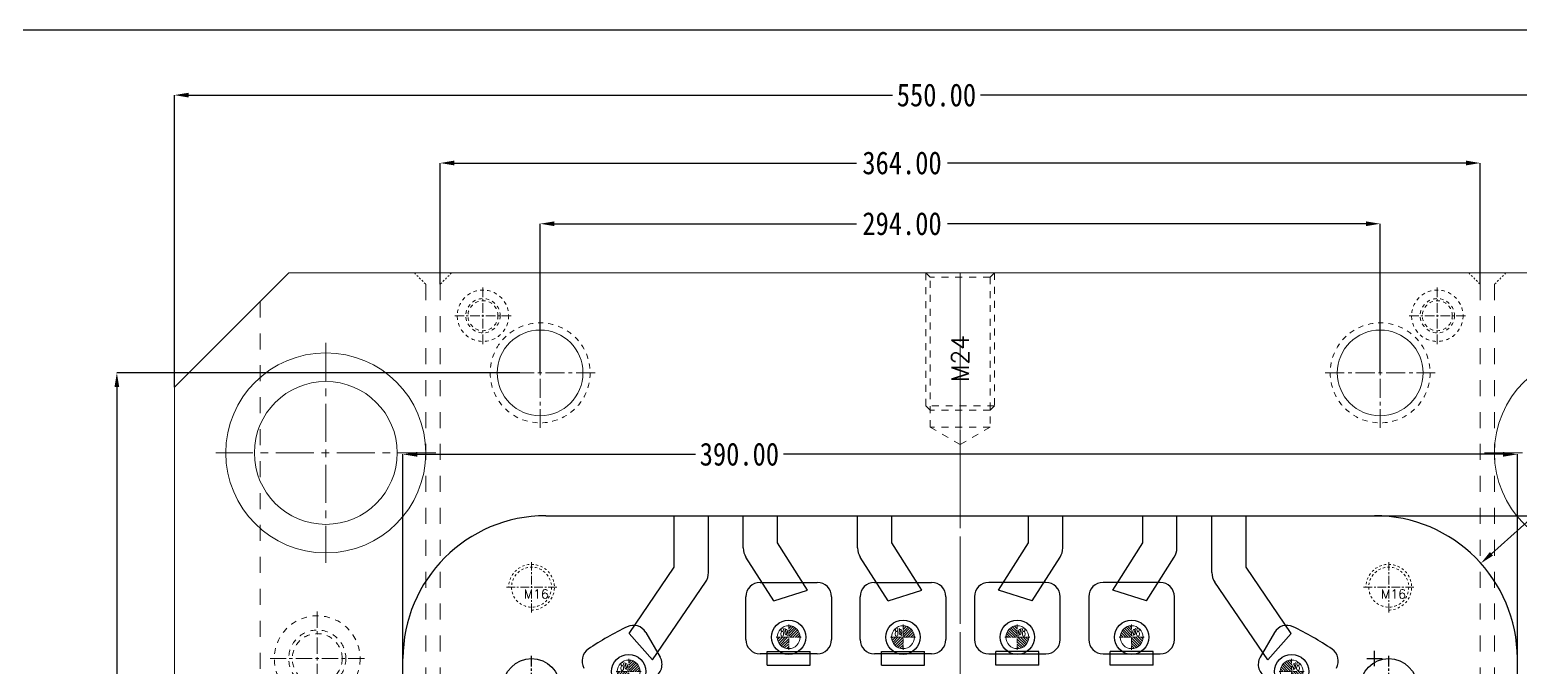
# Model space of a CAD drawing. Header units: millimetres. Extents: x -840 to 1682, y -9216 to -2117.
# Drawn here: x 47 to 568, y -4120 to -3897 of the extents above; entities that cross this region are included whole.
import ezdxf
from ezdxf.enums import TextEntityAlignment as Align

# ---------------------------------------------------------------- set-up
doc = ezdxf.new("R2010")
doc.units = ezdxf.units.MM
doc.header["$LTSCALE"] = 16.335
doc.header["$PDMODE"] = 3
doc.header["$PDSIZE"] = 8
doc.linetypes.add('CENTER', pattern=[0.6, 0.375, -0.075, 0.075, -0.075])
doc.linetypes.add('HIDDEN', pattern=[0.2, 0.1, -0.1])
doc.layers.get('0').update_dxf_attribs({"linetype": 'CONTINUOUS'})
doc.layers.get('Defpoints').update_dxf_attribs({"linetype": 'CONTINUOUS'})
for name, color, linetype, lineweight in [('epin', 13, 'CONTINUOUS', 9), ('moldbase', 7, 'CONTINUOUS', 20), ('screw', 33, 'CONTINUOUS', 13)]:
    doc.layers.add(name, color=color, linetype=linetype, lineweight=lineweight)
doc.styles.get("Standard").update_dxf_attribs({"font": 'txt', "width": 0.85})
doc.styles.add('TXT', font='txt.shx', dxfattribs={"bigfont": 'gbcbig.shx'})
doc.styles.add('TXT05', font='txt.shx', dxfattribs={"width": 0.5, "bigfont": 'gbcbig.shx'})
doc.dimstyles.get("Standard").update_dxf_attribs({"dimtxt": 3.5, "dimasz": 3.5, "dimexe": 0.18, "dimexo": 0.0625, "dimgap": 0.09, "dimtad": 1, "dimdsep": 46, "dimtxsty": 'Standard', "dimcen": 0.09, "dimadec": 0, "dimazin": 0, "dimtol": 1, "dimtp": 0.01, "dimtm": 0.01, "dimtfac": 1, "dimtofl": 0, "dimtmove": 0, "dimatfit": 3, "dimfxl": 0, "dimtolj": 1, "dimarcsym": 0})
doc.dimstyles.new('STANDARD$0', dxfattribs={"dimscale": 2, "dimtxt": 3, "dimasz": 3, "dimexe": 1.25, "dimexo": 0.625, "dimgap": 0.5, "dimtad": 0, "dimdsep": 46, "dimlunit": 6, "dimtxsty": 'Standard', "dimblk": 'CLOSEDBLANK', "dimcen": 0, "dimclrt": 2, "dimazin": 2, "dimtfac": 2, "dimtmove": 1, "dimatfit": 3, "dimfxl": 0, "dimtolj": 1, "dimtzin": 0, "dimarcsym": 0})

# ---------------------------------------------------------------- blocks, each defined once
blk = doc.blocks.new('*D514')
at = {"color": 0, "lineweight": -2}
for p, q in [((499.6, -4067.42), (598.43, -4067.42)), ((598.43, -4072.42), (598.43, -4189.37)), ((598.43, -4402.42), (598.43, -4220.15)), ((512.1, -4407.42), (598.43, -4407.42))]:
    blk.add_line(p, q, dxfattribs=at)
at = {"color": 0}
for points in [[(597.6, -4072.42), (599.27, -4072.42), (598.43, -4067.42)], [(597.6, -4402.42), (599.27, -4402.42), (598.43, -4407.42)]]:
    blk.add_solid(points, dxfattribs=at)
at = {"layer": 'Defpoints', "color": 0}
for p in [(499.6, -4067.42), (512.1, -4407.42), (598.43, -4407.42)]:
    blk.add_point(p, dxfattribs=at)
at = {"color": 0, "insert": (598.43, -4204.76), "char_height": 8, "attachment_point": 5, "rotation": 90}
blk.add_mtext('\\A1;340.00', dxfattribs=at)
blk = doc.blocks.new('*D516')
at = {"color": 0, "lineweight": -2}
for p, q in [((177.1, -4117.42), (177.1, -4045.92)), ((182.1, -4045.92), (279.44, -4045.92)), ((562.1, -4045.92), (310.22, -4045.92)), ((567.1, -4117.42), (567.1, -4045.92))]:
    blk.add_line(p, q, dxfattribs=at)
at = {"color": 0}
for points in [[(182.1, -4045.09), (182.1, -4046.76), (177.1, -4045.92)], [(562.1, -4045.09), (562.1, -4046.76), (567.1, -4045.92)]]:
    blk.add_solid(points, dxfattribs=at)
at = {"layer": 'Defpoints', "color": 0}
for p in [(177.1, -4045.92), (177.1, -4117.42), (567.1, -4117.42)]:
    blk.add_point(p, dxfattribs=at)
at = {"color": 0, "insert": (294.83, -4045.92), "char_height": 8, "attachment_point": 5}
blk.add_mtext('\\A1;390.00', dxfattribs=at)
blk = doc.blocks.new('*D600')
at = {"color": 0, "lineweight": -2}
for p, q in [((97.1, -4022.42), (97.1, -3920.22)), ((102.1, -3920.22), (348.41, -3920.22)), ((642.1, -3920.22), (379.19, -3920.22)), ((647.1, -4022.42), (647.1, -3920.22))]:
    blk.add_line(p, q, dxfattribs=at)
at = {"color": 0}
for points in [[(102.1, -3919.39), (102.1, -3921.05), (97.1, -3920.22)], [(642.1, -3919.39), (642.1, -3921.05), (647.1, -3920.22)]]:
    blk.add_solid(points, dxfattribs=at)
at = {"layer": 'Defpoints', "color": 0}
for p in [(97.1, -3920.22), (97.1, -4022.42), (647.1, -4022.42)]:
    blk.add_point(p, dxfattribs=at)
at = {"color": 0, "insert": (363.8, -3920.22), "char_height": 8, "attachment_point": 5}
blk.add_mtext('\\A1;550.00', dxfattribs=at)
blk = doc.blocks.new('*D602')
at = {"color": 0, "lineweight": -2}
for p, q in [((190.1, -3986.42), (190.1, -3943.98)), ((195.1, -3943.98), (335.79, -3943.98)), ((549.1, -3943.98), (367.71, -3943.98)), ((554.1, -3986.42), (554.1, -3943.98))]:
    blk.add_line(p, q, dxfattribs=at)
at = {"color": 0}
for points in [[(195.1, -3943.14), (195.1, -3944.81), (190.1, -3943.98)], [(549.1, -3943.14), (549.1, -3944.81), (554.1, -3943.98)]]:
    blk.add_solid(points, dxfattribs=at)
at = {"layer": 'Defpoints', "color": 0}
for p in [(190.1, -3943.98), (190.1, -3986.42), (554.1, -3986.42)]:
    blk.add_point(p, dxfattribs=at)
at = {"color": 0, "insert": (351.75, -3943.98), "char_height": 8, "attachment_point": 5}
blk.add_mtext('\\A1;364.00', dxfattribs=at)
blk = doc.blocks.new('*D603')
at = {"color": 0, "lineweight": -2}
for p, q in [((225.1, -4017.42), (225.1, -3965.23)), ((230.1, -3965.23), (335.79, -3965.23)), ((514.1, -3965.23), (367.71, -3965.23)), ((519.1, -4017.42), (519.1, -3965.23))]:
    blk.add_line(p, q, dxfattribs=at)
at = {"color": 0}
for points in [[(230.1, -3964.4), (230.1, -3966.07), (225.1, -3965.23)], [(514.1, -3964.4), (514.1, -3966.07), (519.1, -3965.23)]]:
    blk.add_solid(points, dxfattribs=at)
at = {"layer": 'Defpoints', "color": 0}
for p in [(225.1, -3965.23), (225.1, -4017.42), (519.1, -4017.42)]:
    blk.add_point(p, dxfattribs=at)
at = {"color": 0, "insert": (351.75, -3965.23), "char_height": 8, "attachment_point": 5}
blk.add_mtext('\\A1;294.00', dxfattribs=at)
blk = doc.blocks.new('*D604')
at = {"color": 0, "lineweight": -2}
for p, q in [((217.99, -4017.42), (76.97, -4017.42)), ((76.97, -4022.42), (76.97, -4151.98)), ((76.97, -4252.42), (76.97, -4182.76)), ((110.95, -4257.42), (76.97, -4257.42))]:
    blk.add_line(p, q, dxfattribs=at)
at = {"color": 0}
for points in [[(76.14, -4022.42), (77.8, -4022.42), (76.97, -4017.42)], [(76.14, -4252.42), (77.8, -4252.42), (76.97, -4257.42)]]:
    blk.add_solid(points, dxfattribs=at)
at = {"layer": 'Defpoints', "color": 0}
for p in [(217.99, -4017.42), (76.97, -4257.42), (110.95, -4257.42)]:
    blk.add_point(p, dxfattribs=at)
at = {"color": 0, "insert": (76.97, -4167.37), "char_height": 8, "attachment_point": 5, "rotation": 90}
blk.add_mtext('\\A1;240.00', dxfattribs=at)
blk = doc.blocks.new('screw_m16_g')
at = {"layer": 'screw', "color": 1, "linetype": 'CENTER', "ltscale": 0.497582}
for p, q in [((0, -8.8), (0, 8.8)), ((-8.8, 0), (8.8, 0))]:
    blk.add_line(p, q, dxfattribs=at)
at = {"layer": 'screw', "color": 33, "linetype": 'HIDDEN', "ltscale": 0.497582}
blk.add_circle((0, 0), 7, dxfattribs=at)
at = {"layer": 'screw', "color": 92, "linetype": 'HIDDEN', "ltscale": 0.497582}
blk.add_arc((0, 0), 8, 270, 180, dxfattribs=at)
at = {"layer": 'screw', "color": 6, "style": 'TXT'}
blk.add_text('M16', height=3.2, dxfattribs=at).set_placement((-2.72, -4))
blk = doc.blocks.new('*D635')
at = {"color": 0, "linetype": 'Continuous', "lineweight": -2}
blk.add_line((571.61, -4068.6), (558.07, -4080.73), dxfattribs=at)
at = {"color": 0, "lineweight": -2}
for p, q in [((517.1, -4120.1), (517.1, -4114.75)), ((514.43, -4117.42), (519.77, -4117.42))]:
    blk.add_line(p, q, dxfattribs=at)
at = {"color": 0}
blk.add_solid([(557.51, -4080.11), (558.62, -4081.35), (554.34, -4084.06)], dxfattribs=at)
at = {"layer": 'Defpoints', "color": 0}
for p in [(554.34, -4084.06), (517.1, -4117.42)]:
    blk.add_point(p, dxfattribs=at)
at = {"color": 0, "insert": (583.07, -4058.33), "char_height": 8, "attachment_point": 5, "rotation": 41.8538}
blk.add_mtext('\\A1;R50.00', dxfattribs=at)
blk = doc.blocks.new('epin_ejp_8')
at = {"layer": 'epin'}
h = blk.add_hatch(dxfattribs=at)
h.set_pattern_fill('_ANSI31', color=123, scale=0.2, angle=90, style=0)
h.set_pattern_definition([(135, (790.4722, -3.5744), (-0.4490128, -0.4490128), [])])
h.paths.add_polyline_path([(0, 4, 0.414214), (-4, 0), (0, 0)])
h.paths.add_polyline_path([(4, 0), (0, 0), (0, -4, 0.414214)])
at = {"layer": 'epin', "color": 1, "linetype": 'CENTER', "ltscale": 0.248791}
for p, q in [((-4.4, 0), (4.4, 0)), ((0, -4.4), (0, 4.4))]:
    blk.add_line(p, q, dxfattribs=at)
at = {"layer": 'epin'}
blk.add_circle((0, 0), 4, dxfattribs=at)
at = {"layer": 'epin', "color": 6, "style": 'TXT05', "width": 0.5}
blk.add_text('%%c8', height=2.8, dxfattribs=at).set_placement((0.16, 0.4))
blk = doc.blocks.new('epin_ejp_10')
at = {"layer": 'epin'}
h = blk.add_hatch(dxfattribs=at)
h.set_pattern_fill('_ANSI31', color=123, scale=0.25, angle=90, style=0)
h.set_pattern_definition([(135, (4516.491, -51.7531), (-0.56126601, -0.56126601), [])])
h.paths.add_polyline_path([(0, 5, 0.414214), (-5, 0), (0, 0)])
h.paths.add_polyline_path([(5, 0), (0, 0), (0, -5, 0.414214)])
at = {"layer": 'epin', "color": 1, "linetype": 'CENTER', "ltscale": 0.310989}
for p, q in [((0, -5.5), (0, 5.5)), ((-5.5, 0), (5.5, 0))]:
    blk.add_line(p, q, dxfattribs=at)
at = {"layer": 'epin'}
blk.add_circle((0, 0), 5, dxfattribs=at)
at = {"layer": 'epin', "color": 6, "style": 'TXT05', "width": 0.5}
blk.add_text('%%c10', height=3.5, dxfattribs=at).set_placement((0.2, 0.5))
blk = doc.blocks.new('56')
at = {"layer": 'epin', "xscale": -1}
for p in [(-44.58, -2255.22), (-4.58, -2255.22), (-100.58, -2267.22), (-135.58, -2301.22), (29.42, -2489.72), (71.42, -2489.72)]:
    blk.add_blockref('epin_ejp_8', p, dxfattribs=at)
at = {"layer": 'epin'}
for name, p in [('epin_ejp_8', (35.42, -2255.22)), ('epin_ejp_8', (75.42, -2255.22)), ('epin_ejp_8', (131.42, -2267.22)), ('epin_ejp_8', (166.42, -2301.22)), ('epin_ejp_8', (-40.58, -2489.72)), ('epin_ejp_8', (1.42, -2489.72)), ('epin_ejp_10', (15.42, -2547.72))]:
    blk.add_blockref(name, p, dxfattribs=at)
at = {"layer": 'epin', "xscale": -1}
for p, rotation in [((-147.58, -2355.72), 90), ((-147.58, -2389.72), 90), ((169.42, -2436.22), 180), ((138.42, -2473.22), 180)]:
    blk.add_blockref('epin_ejp_8', p, dxfattribs=dict(at, rotation=rotation))
at = {"layer": 'epin'}
for p, rotation in [((178.42, -2355.72), 270), ((178.42, -2389.72), 270), ((-138.58, -2436.22), 180), ((-107.58, -2473.22), 180)]:
    blk.add_blockref('epin_ejp_8', p, dxfattribs=dict(at, rotation=rotation))

msp = doc.modelspace()

# ---------------------------------------------------------------- linework, layer by layer
at = {"color": 7, "linetype": 'Continuous'}
for p, q in [((227.099, -4067.425), (517.099, -4067.425)), ((302.099, -4090.738), (322.099, -4090.738)), ((342.099, -4090.738), (362.099, -4090.738)), ((402.099, -4090.738), (382.099, -4090.738)), ((442.099, -4090.738), (422.099, -4090.738)), ((297.099, -4110.738), (297.099, -4095.738)), ((327.099, -4095.738), (327.099, -4110.738)), ((337.099, -4110.738), (337.099, -4095.738)), ((367.099, -4095.738), (367.099, -4110.738)), ((377.099, -4095.738), (377.099, -4110.738)), ((407.099, -4110.738), (407.099, -4095.738)), ((417.099, -4095.738), (417.099, -4110.738)), ((447.099, -4110.738), (447.099, -4095.738)), ((262.086, -4108.261), (267.102, -4116.948)), ((482.112, -4108.261), (477.096, -4116.948)), ((304.599, -4119.738), (304.599, -4114.933)), ((304.599, -4114.933), (319.599, -4114.933)), ((319.599, -4119.738), (319.599, -4114.933)), ((344.599, -4119.738), (344.599, -4114.933)), ((344.599, -4114.933), (359.599, -4114.933)), ((359.599, -4119.738), (359.599, -4114.933)), ((384.599, -4119.738), (384.599, -4114.933)), ((399.599, -4114.933), (384.599, -4114.933)), ((399.599, -4119.738), (399.599, -4114.933)), ((424.599, -4119.738), (424.599, -4114.933)), ((439.599, -4114.933), (424.599, -4114.933)), ((439.599, -4119.738), (439.599, -4114.933)), ((177.099, -4357.425), (177.099, -4117.425)), ((322.099, -4115.738), (302.099, -4115.738)), ((304.599, -4119.738), (319.599, -4119.738)), ((362.099, -4115.738), (342.099, -4115.738)), ((344.599, -4119.738), (359.599, -4119.738)), ((382.099, -4115.738), (402.099, -4115.738)), ((399.599, -4119.738), (384.599, -4119.738)), ((422.099, -4115.738), (442.099, -4115.738)), ((439.599, -4119.738), (424.599, -4119.738)), ((567.099, -4357.425), (567.099, -4117.425))]:
    msp.add_line(p, q, dxfattribs=at)
for p, q in [((272.004, -4085.456), (272.004, -4067.425)), ((284.004, -4087.308), (284.004, -4067.425)), ((296.212, -4078.684), (296.212, -4067.425)), ((308.212, -4076.939), (308.212, -4067.425)), ((336.212, -4078.684), (336.212, -4067.425)), ((348.212, -4076.939), (348.212, -4067.425)), ((395.986, -4076.939), (395.986, -4067.425)), ((407.986, -4078.684), (407.986, -4067.425)), ((435.986, -4076.939), (435.986, -4067.425)), ((447.986, -4078.684), (447.986, -4067.425)), ((460.194, -4087.308), (460.194, -4067.425)), ((472.194, -4085.456), (472.194, -4067.425)), ((318.702, -4093.45), (308.212, -4076.939)), ((358.702, -4093.45), (348.212, -4076.939)), ((385.496, -4093.45), (395.986, -4076.939)), ((425.496, -4093.45), (435.986, -4076.939)), ((306.85, -4097.173), (297.148, -4081.902)), ((346.85, -4097.173), (337.148, -4081.902)), ((397.348, -4097.173), (407.05, -4081.902)), ((437.348, -4097.173), (447.05, -4081.902)), ((256.215, -4108.602), (272.004, -4085.456)), ((487.983, -4108.602), (472.194, -4085.456)), ((264.461, -4117.809), (282.961, -4090.689)), ((306.85, -4097.173), (318.702, -4093.45)), ((346.85, -4097.173), (358.702, -4093.45)), ((397.348, -4097.173), (385.496, -4093.45)), ((437.348, -4097.173), (425.496, -4093.45)), ((479.737, -4117.809), (461.237, -4090.689)), ((256.215, -4108.602), (264.461, -4117.809)), ((487.983, -4108.602), (479.737, -4117.809))]:
    msp.add_line(p, q)
at = {"color": 1, "linetype": 'CENTER', "ltscale": 0.621977}
for p, q in [((222.099, -4138.425), (222.099, -4116.425)), ((522.099, -4138.425), (522.099, -4116.425))]:
    msp.add_line(p, q, dxfattribs=at)
msp.add_lwpolyline([(-2.436, -3897.363), (1541.452, -3897.363), (1541.452, -5082.754), (-2.436, -5082.754)], close=True)
for centre, radius in [((312.099, -4109.925), 6), ((352.099, -4109.925), 6), ((392.099, -4109.925), 6), ((432.099, -4109.925), 6), ((222.099, -4127.425), 10), ((256.099, -4121.925), 6), ((488.099, -4121.925), 6), ((522.099, -4127.425), 10)]:
    msp.add_circle(centre, radius)
at = {"color": 7, "linetype": 'Continuous'}
for centre, radius, start, end in [((227.099, -4117.425), 50, 90, 180), ((517.099, -4117.425), 50, 0, 90), ((302.099, -4095.738), 5, 90, 180), ((322.099, -4095.738), 5, 0, 90), ((342.099, -4095.738), 5, 90, 180), ((362.099, -4095.738), 5, 0, 90), ((382.099, -4095.738), 5, 90, 180), ((402.099, -4095.738), 5, 0, 90), ((422.099, -4095.738), 5, 90, 180), ((442.099, -4095.738), 5, 0, 90), ((301.749, -4202.3), 106.562, 115.66849, 124.13843), ((257.756, -4110.761), 5, 30, 115.66849), ((486.442, -4110.761), 5, 64.33151, 150), ((442.449, -4202.3), 106.562, 55.86157, 64.33151), ((244.753, -4118.239), 5, 124.13843, 210), ((302.099, -4110.738), 5, 180, 270), ((322.099, -4110.738), 5, 270, 0), ((342.099, -4110.738), 5, 180, 270), ((362.099, -4110.738), 5, 270, 0), ((382.099, -4110.738), 5, 180, 270), ((402.099, -4110.738), 5, 270, 0), ((422.099, -4110.738), 5, 180, 270), ((442.099, -4110.738), 5, 270, 0), ((499.445, -4118.239), 5, 330, 55.86157), ((262.772, -4119.448), 5, 295.19436, 30), ((481.426, -4119.448), 5, 150, 244.80564)]:
    msp.add_arc(centre, radius, start, end, dxfattribs=at)
for centre, start, end in [((302.212, -4078.684), 180, 212.42788), ((342.212, -4078.684), 180, 212.42788), ((401.986, -4078.684), 327.57212, 0), ((441.986, -4078.684), 327.57212, 0), ((278.004, -4087.308), 325.70001, 0), ((466.194, -4087.308), 180, 214.29999)]:
    msp.add_arc(centre, 6, start, end)
at = {"layer": 'moldbase'}
for p, q in [((137.099, -3982.425), (97.099, -4022.425)), ((607.099, -3982.425), (137.099, -3982.425)), ((97.099, -4022.425), (97.099, -4492.425))]:
    msp.add_line(p, q, dxfattribs=at)
at = {"layer": 'moldbase', "color": 8, "linetype": 'HIDDEN', "ltscale": 0.373186}
for p, q in [((181.099, -3982.425), (185.099, -3986.425)), ((194.099, -3982.425), (190.099, -3986.425)), ((550.099, -3982.425), (554.099, -3986.425)), ((563.099, -3982.425), (559.099, -3986.425))]:
    msp.add_line(p, q, dxfattribs=at)
at = {"layer": 'moldbase', "color": 1, "linetype": 'CENTER', "ltscale": 3.420875}
for p, q in [((372.099, -3982.425), (372.099, -4532.425)), ((372.099, -4042.425), (372.099, -4432.425))]:
    msp.add_line(p, q, dxfattribs=at)
at = {"layer": 'moldbase', "color": 8, "linetype": 'HIDDEN', "ltscale": 3.420875}
for p, q in [((185.099, -3986.425), (185.099, -4528.425)), ((190.099, -3986.425), (190.099, -4528.425)), ((554.099, -3986.425), (554.099, -4528.425)), ((559.099, -3986.425), (559.099, -4528.425)), ((127.099, -3992.425), (127.099, -4522.425))]:
    msp.add_line(p, q, dxfattribs=at)
at = {"layer": 'moldbase', "color": 1, "linetype": 'CENTER', "ltscale": 0.55978}
for p, q in [((205.099, -3987.525), (205.099, -4007.325)), ((539.099, -3987.525), (539.099, -4007.325)), ((214.999, -3997.425), (195.199, -3997.425)), ((529.199, -3997.425), (548.999, -3997.425))]:
    msp.add_line(p, q, dxfattribs=at)
at = {"layer": 'moldbase', "color": 1, "linetype": 'CENTER', "ltscale": 1.08846}
for p, q in [((225.099, -3998.175), (225.099, -4036.675)), ((519.099, -3998.175), (519.099, -4036.675)), ((244.349, -4017.425), (205.849, -4017.425)), ((499.849, -4017.425), (538.349, -4017.425))]:
    msp.add_line(p, q, dxfattribs=at)
at = {"layer": 'moldbase', "color": 1, "linetype": 'CENTER', "ltscale": 2.176921}
for p, q in [((150.099, -4006.925), (150.099, -4083.925)), ((188.599, -4045.425), (111.599, -4045.425)), ((555.599, -4045.425), (632.599, -4045.425))]:
    msp.add_line(p, q, dxfattribs=at)
at = {"layer": 'moldbase', "color": 1, "linetype": 'CENTER', "ltscale": 0.932966}
for p, q in [((147.099, -4100.925), (147.099, -4133.925)), ((163.599, -4117.425), (130.599, -4117.425))]:
    msp.add_line(p, q, dxfattribs=at)
at = {"layer": 'moldbase', "color": 8, "linetype": 'HIDDEN', "ltscale": 0.746373}
for centre, radius in [((205.099, -3997.425), 9), ((539.099, -3997.425), 9), ((205.099, -3997.425), 6), ((205.099, -3997.425), 5.25), ((539.099, -3997.425), 6), ((539.099, -3997.425), 5.25)]:
    msp.add_circle(centre, radius, dxfattribs=at)
at = {"layer": 'moldbase', "color": 8, "linetype": 'HIDDEN', "ltscale": 1.08846}
for centre in [(225.099, -4017.425), (519.099, -4017.425)]:
    msp.add_circle(centre, 17.5, dxfattribs=at)
at = {"layer": 'moldbase'}
for centre, radius in [((225.099, -4017.425), 15), ((519.099, -4017.425), 15), ((150.099, -4045.425), 35), ((594.099, -4045.425), 35), ((150.099, -4045.425), 25)]:
    msp.add_circle(centre, radius, dxfattribs=at)
at = {"layer": 'moldbase', "color": 8, "linetype": 'HIDDEN', "ltscale": 1.243955}
for radius in [15, 10, 8.75]:
    msp.add_circle((147.099, -4117.425), radius, dxfattribs=at)
at = {"layer": 'screw', "color": 92, "linetype": 'HIDDEN', "ltscale": 1.492746}
for p, q in [((360.099, -4028.925), (360.099, -3982.425)), ((384.099, -3982.425), (384.099, -4028.925)), ((361.599, -4030.425), (360.099, -4028.925)), ((384.099, -4028.925), (360.099, -4028.925)), ((382.599, -4030.425), (361.599, -4030.425)), ((384.099, -4028.925), (382.599, -4030.425))]:
    msp.add_line(p, q, dxfattribs=at)
at = {"layer": 'screw', "color": 8, "linetype": 'HIDDEN', "ltscale": 1.492746}
for p, q in [((361.599, -3983.925), (360.099, -3982.425)), ((382.599, -3983.925), (361.599, -3983.925)), ((361.599, -4036.425), (361.599, -3983.925)), ((384.099, -3982.425), (382.599, -3983.925)), ((382.599, -3983.925), (382.599, -4036.425)), ((372.099, -4042.487), (361.599, -4036.425)), ((382.599, -4036.425), (361.599, -4036.425)), ((382.599, -4036.425), (372.099, -4042.487))]:
    msp.add_line(p, q, dxfattribs=at)
at = {"layer": 'screw', "color": 1, "linetype": 'CENTER', "ltscale": 0.932966}
msp.add_line((372.099, -3982.425), (372.099, -4042.487), dxfattribs=at)

# ---------------------------------------------------------------- block references
msp.add_blockref('56', (356.679, -1854.701))
at = {"layer": 'screw'}
for p in [(222.099, -4092.425), (522.099, -4092.425)]:
    msp.add_blockref('screw_m16_g', p, dxfattribs=at)

# ---------------------------------------------------------------- texts
at = {"layer": 'screw', "color": 6, "linetype": 'HIDDEN', "ltscale": 1.492746, "style": 'TXT'}
msp.add_text('M24', height=6, rotation=90, dxfattribs=at).set_placement((372.099, -4012.456), align=Align.MIDDLE)

# ---------------------------------------------------------------- dimensions: what is measured, and where the dimension line sits
for base, p1, p2, dimstyle, override, picture, middle in [((97.099, -3920.221), (647.099, -4022.425), (97.099, -4022.425), 'STANDARD$0', {"dimscale": 1, "dimtxt": 8, "dimasz": 5, "dimexe": 0, "dimexo": 0, "dimgap": 0.09, "dimzin": 0, "dimlunit": 2, "dimcen": 2.673, "dimclrt": 0, "dimadec": 0, "dimazin": 0, "dimtp": 0.01, "dimtm": 0.01, "dimtfac": 1, "dimtofl": 0, "dimtmove": 0}, '*D600', (363.798, -3920.221)), ((190.099, -3943.978), (554.099, -3986.425), (190.099, -3986.425), 'STANDARD$0', {"dimscale": 1, "dimtxt": 8, "dimasz": 5, "dimexe": 0, "dimexo": 0, "dimgap": 0.09, "dimzin": 0, "dimlunit": 2, "dimcen": 2.673, "dimclrt": 0, "dimadec": 0, "dimazin": 0, "dimtp": 0.01, "dimtm": 0.01, "dimtfac": 1, "dimtofl": 0, "dimtmove": 0}, '*D602', (351.751, -3943.978)), ((225.099, -3965.235), (519.099, -4017.425), (225.099, -4017.425), 'STANDARD$0', {"dimscale": 1, "dimtxt": 8, "dimasz": 5, "dimexe": 0, "dimexo": 0, "dimgap": 0.09, "dimzin": 0, "dimlunit": 2, "dimcen": 2.673, "dimclrt": 0, "dimadec": 0, "dimazin": 0, "dimtp": 0.01, "dimtm": 0.01, "dimtfac": 1, "dimtofl": 0, "dimtmove": 0}, '*D603', (351.751, -3965.235)), ((177.099, -4045.923), (567.099, -4117.425), (177.099, -4117.425), 'Standard', {"dimtxt": 8, "dimasz": 5, "dimexe": 0, "dimexo": 0, "dimtad": 0, "dimzin": 0, "dimcen": 2.673, "dimtol": 0, "dimtzin": 0}, '*D516', (294.834, -4045.923))]:
    dim = msp.add_linear_dim(base=base, p1=p1, p2=p2, dimstyle=dimstyle, override=override)
    dim.commit()
    dim.dimension.update_dxf_attribs({"geometry": picture, "text_midpoint": middle, "dimtype": 160})
for base, p1, p2, dimstyle, override, picture, middle in [((76.971, -4257.425), (217.992, -4017.425), (110.948, -4257.425), 'STANDARD$0', {"dimscale": 1, "dimtxt": 8, "dimasz": 5, "dimexe": 0, "dimexo": 0, "dimgap": 0.09, "dimzin": 0, "dimlunit": 2, "dimcen": 2.673, "dimclrt": 0, "dimadec": 0, "dimazin": 0, "dimtp": 0.01, "dimtm": 0.01, "dimtfac": 1, "dimtofl": 0, "dimtmove": 0}, '*D604', (76.971, -4167.366)), ((598.434, -4407.425), (499.599, -4067.425), (512.099, -4407.425), 'Standard', {"dimtxt": 8, "dimasz": 5, "dimexe": 0, "dimexo": 0, "dimtad": 0, "dimzin": 0, "dimcen": 2.673, "dimtol": 0, "dimtzin": 0}, '*D514', (598.434, -4204.764))]:
    dim = msp.add_linear_dim(base=base, p1=p1, p2=p2, angle=90, dimstyle=dimstyle, override=override)
    dim.commit()
    dim.dimension.update_dxf_attribs({"geometry": picture, "text_midpoint": middle, "dimtype": 160})
dim = msp.add_radius_dim(center=(517.099, -4117.425), mpoint=(554.342, -4084.063), dimstyle='Standard', override={"dimtxt": 8, "dimasz": 5, "dimexe": 0, "dimexo": 0, "dimtad": 0, "dimzin": 0, "dimcen": 2.673, "dimtol": 0, "dimfxl": 1.25, "dimtzin": 0})
dim.commit()
dim.dimension.update_dxf_attribs({"geometry": '*D635', "text_midpoint": (583.07, -4058.328), "dimtype": 164})

doc.saveas('drawing.dxf')
